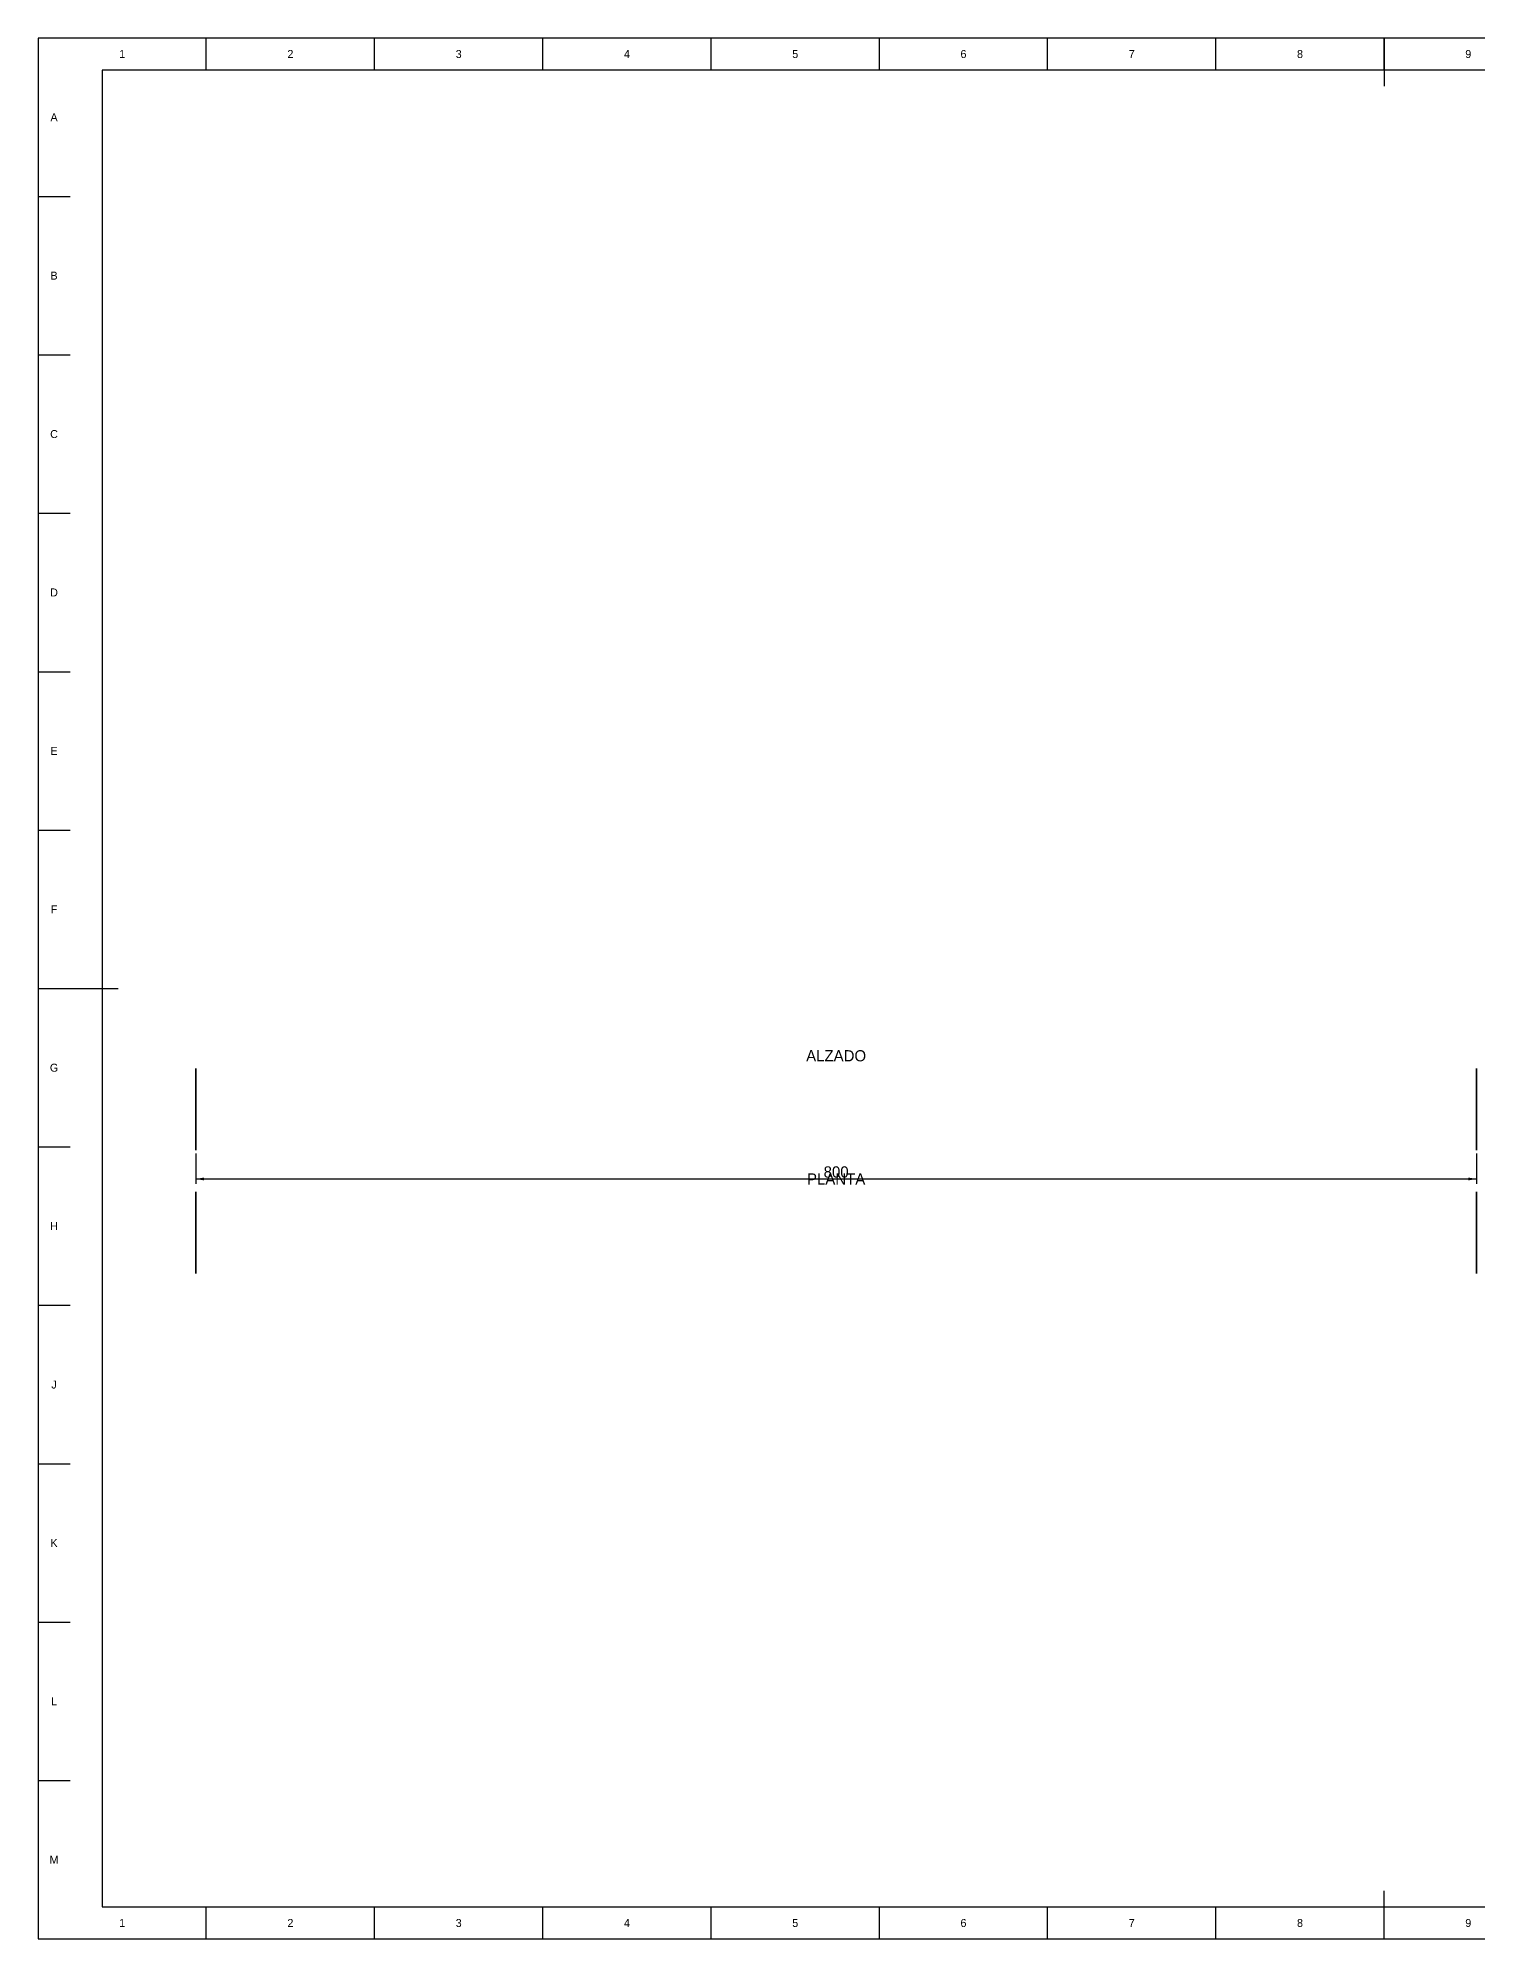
# Model space of a CAD drawing. Extents: x 0 to 1682, y 0 to 1188.
# Drawn here: x 0 to 900, y 0 to 1188 of the extents above; entities that cross this region are included whole.
import ezdxf
from ezdxf.enums import TextEntityAlignment as Align

# ---------------------------------------------------------------- set-up
doc = ezdxf.new("R2010")
doc.units = 0
for name, color, linetype in [('COTAS', 7, 'CONTINUOUS'), ('FINA', 7, 'CONTINUOUS'), ('NORMA', 7, 'CONTINUOUS'), ('TEXTO', 7, 'CONTINUOUS'), ('VISIBLE', 7, 'CONTINUOUS')]:
    doc.layers.add(name, color=color, linetype=linetype)

msp = doc.modelspace()

# ---------------------------------------------------------------- linework, layer by layer
at = {"layer": 'COTAS'}
for p, q in [((98.6261, 490.9643), (98.6261, 471.9643)), ((898.6261, 490.9643), (898.6261, 471.9643)), ((98.6261, 474.9643), (898.6261, 474.9643))]:
    msp.add_line(p, q, dxfattribs=at)
for points in [[(98.6261, 474.9643), (103.6261, 475.8643), (103.6261, 474.0643)], [(898.6261, 474.9643), (893.6261, 475.8643), (893.6261, 474.0643)]]:
    msp.add_solid(points, dxfattribs=at)
at = {"layer": 'FINA'}
for p, q in [((1682, 1188), (0, 1188)), ((0, 1188), (0, 0)), ((105.125, 1168), (105.125, 1188)), ((210.25, 1168), (210.25, 1188)), ((315.375, 1168), (315.375, 1188)), ((420.5, 1168), (420.5, 1188)), ((525.625, 1168), (525.625, 1188)), ((630.75, 1168), (630.75, 1188)), ((735.875, 1168), (735.875, 1188)), ((841, 1168), (841, 1188)), ((0, 1089), (20, 1089)), ((0, 990), (20, 990)), ((0, 891), (20, 891)), ((0, 792), (20, 792)), ((0, 693), (20, 693)), ((0, 594), (20, 594)), ((0, 495), (20, 495)), ((0, 396), (20, 396)), ((0, 297), (20, 297)), ((0, 198), (20, 198)), ((0, 99), (20, 99)), ((105.125, 0), (105.125, 20)), ((210.25, 0), (210.25, 20)), ((315.375, 0), (315.375, 20)), ((420.5, 0), (420.5, 20)), ((525.625, 0), (525.625, 20)), ((630.75, 0), (630.75, 20)), ((735.875, 0), (735.875, 20)), ((841, 0), (841, 20)), ((0, 0), (1682, 0))]:
    msp.add_line(p, q, dxfattribs=at)
at = {"layer": 'NORMA'}
for p, q in [((841, 1188), (841, 1158)), ((1662, 1168), (40, 1168)), ((40, 1168), (40, 20)), ((0, 594), (50, 594)), ((841, 0), (841, 30)), ((40, 20), (1662, 20))]:
    msp.add_line(p, q, dxfattribs=at)
at = {"layer": 'VISIBLE'}
for p, q in [((98.6261, 543.9643), (98.6261, 543.7461)), ((98.6261, 543.7461), (98.6261, 543.9643)), ((98.6261, 543.7461), (98.6261, 543.0954)), ((98.6261, 543.0954), (98.6261, 543.7461)), ((98.6261, 543.0954), (98.6261, 542.0232)), ((98.6261, 542.0232), (98.6261, 543.0954)), ((98.6261, 542.0232), (98.6261, 540.5479)), ((98.6261, 540.5479), (98.6261, 542.0232)), ((98.6261, 540.5479), (98.6261, 538.6948)), ((98.6261, 540.3221), (98.6261, 540.5479)), ((98.6261, 538.9206), (98.6261, 540.3221)), ((98.6261, 539.4643), (98.6261, 539.2846)), ((98.6261, 539.2846), (98.6261, 539.4643)), ((98.6261, 539.4642), (98.6261, 539.4643)), ((98.6261, 539.4643), (98.6261, 539.2848)), ((98.6261, 539.2846), (98.6261, 539.4642)), ((98.6261, 539.2848), (98.6261, 539.2846)), ((98.6261, 539.2846), (98.6261, 538.7487)), ((98.6261, 538.7487), (98.6261, 539.2846)), ((98.6261, 539.2843), (98.6261, 539.2846)), ((98.6261, 539.2846), (98.6261, 538.7491)), ((98.6261, 538.7487), (98.6261, 539.2843)), ((98.6261, 538.6948), (98.6261, 538.9206)), ((98.6261, 538.7491), (98.6261, 538.7487)), ((98.6261, 538.7487), (98.6261, 537.8658)), ((98.6261, 537.8658), (98.6261, 538.7487)), ((98.6261, 538.7482), (98.6261, 538.7487)), ((98.6261, 538.7487), (98.6261, 537.8663)), ((98.6261, 537.8658), (98.6261, 538.7482)), ((98.6261, 538.6948), (98.6261, 538.4268)), ((98.6261, 536.7635), (98.6261, 538.6948)), ((98.6261, 538.4268), (98.6261, 536.4955)), ((98.6261, 537.8663), (98.6261, 537.8658)), ((98.6261, 537.8658), (98.6261, 536.6508)), ((98.6261, 536.6508), (98.6261, 537.8658)), ((98.6261, 537.865), (98.6261, 537.8658)), ((98.6261, 537.8658), (98.6261, 536.6516)), ((98.6261, 536.6508), (98.6261, 537.865)), ((98.6261, 536.4955), (98.6261, 536.7635)), ((98.6261, 536.6516), (98.6261, 536.6508)), ((98.6261, 536.6508), (98.6261, 535.1247)), ((98.6261, 535.1247), (98.6261, 536.6508)), ((98.6261, 536.6499), (98.6261, 536.6508)), ((98.6261, 536.6508), (98.6261, 535.1257)), ((98.6261, 535.1247), (98.6261, 536.6499)), ((98.6261, 536.4955), (98.6261, 536.1899)), ((98.6261, 534.2933), (98.6261, 536.4955)), ((98.6261, 536.1899), (98.6261, 533.9877)), ((98.6261, 535.1257), (98.6261, 535.1247)), ((98.6261, 535.1247), (98.6261, 533.3135)), ((98.6261, 533.3135), (98.6261, 535.1247)), ((98.6261, 535.1236), (98.6261, 535.1247)), ((98.6261, 535.1247), (98.6261, 533.3147)), ((98.6261, 533.3135), (98.6261, 535.1236)), ((898.6261, 543.7461), (898.6261, 543.9643)), ((898.6261, 543.9643), (898.6261, 543.7461)), ((898.6261, 543.0954), (898.6261, 543.7461)), ((898.6261, 543.7461), (898.6261, 543.0954)), ((898.6261, 542.0232), (898.6261, 543.0954)), ((898.6261, 543.0954), (898.6261, 542.0232)), ((898.6261, 540.5479), (898.6261, 542.0232)), ((898.6261, 542.0232), (898.6261, 540.5479)), ((898.6261, 538.6948), (898.6261, 540.5479)), ((898.6261, 540.5479), (898.6261, 540.3221)), ((898.6261, 540.3221), (898.6261, 538.9206)), ((898.6261, 539.2846), (898.6261, 539.4643)), ((898.6261, 539.4643), (898.6261, 539.2846)), ((898.6261, 539.4643), (898.6261, 539.2856)), ((898.6261, 539.4633), (898.6261, 539.4643)), ((898.6261, 539.2846), (898.6261, 539.4633)), ((898.6261, 539.2856), (898.6261, 539.2846)), ((898.6261, 538.7487), (898.6261, 539.2846)), ((898.6261, 539.2846), (898.6261, 538.7487)), ((898.6261, 539.2846), (898.6261, 538.7516)), ((898.6261, 539.2818), (898.6261, 539.2846)), ((898.6261, 538.7487), (898.6261, 539.2818)), ((898.6261, 538.9206), (898.6261, 538.6948)), ((898.6261, 538.7516), (898.6261, 538.7487)), ((898.6261, 537.8658), (898.6261, 538.7487)), ((898.6261, 538.7487), (898.6261, 537.8658)), ((898.6261, 538.7487), (898.6261, 537.8704)), ((898.6261, 538.7441), (898.6261, 538.7487)), ((898.6261, 537.8658), (898.6261, 538.7441)), ((898.6261, 538.4268), (898.6261, 538.6948)), ((898.6261, 538.6948), (898.6261, 536.7635)), ((898.6261, 536.4955), (898.6261, 538.4268)), ((898.6261, 537.8704), (898.6261, 537.8658)), ((898.6261, 536.6508), (898.6261, 537.8658)), ((898.6261, 537.8658), (898.6261, 536.6508)), ((898.6261, 537.8658), (898.6261, 536.6572)), ((898.6261, 537.8594), (898.6261, 537.8658)), ((898.6261, 536.6508), (898.6261, 537.8594)), ((898.6261, 536.7635), (898.6261, 536.4955)), ((898.6261, 536.6572), (898.6261, 536.6508)), ((898.6261, 535.1247), (898.6261, 536.6508)), ((898.6261, 536.6508), (898.6261, 535.1247)), ((898.6261, 536.6508), (898.6261, 535.1328)), ((898.6261, 536.6428), (898.6261, 536.6508)), ((898.6261, 535.1247), (898.6261, 536.6428)), ((898.6261, 536.1899), (898.6261, 536.4955)), ((898.6261, 536.4955), (898.6261, 534.2933)), ((898.6261, 533.9877), (898.6261, 536.1899)), ((898.6261, 535.1328), (898.6261, 535.1247)), ((898.6261, 533.3135), (898.6261, 535.1247)), ((898.6261, 535.1247), (898.6261, 533.3135)), ((898.6261, 535.1247), (898.6261, 533.3231)), ((898.6261, 535.1152), (898.6261, 535.1247)), ((898.6261, 533.3135), (898.6261, 535.1152)), ((98.6261, 533.9877), (98.6261, 534.2933)), ((98.6261, 533.9877), (98.6261, 533.6497)), ((98.6261, 531.5523), (98.6261, 533.9877)), ((98.6261, 533.6497), (98.6261, 531.2143)), ((98.6261, 533.3147), (98.6261, 533.3135)), ((98.6261, 533.3135), (98.6261, 531.2483)), ((98.6261, 531.2483), (98.6261, 533.3135)), ((98.6261, 533.3123), (98.6261, 533.3135)), ((98.6261, 533.3135), (98.6261, 531.2496)), ((98.6261, 531.2483), (98.6261, 533.3123)), ((98.6261, 531.2143), (98.6261, 531.5523)), ((98.6261, 531.2496), (98.6261, 531.2483)), ((98.6261, 531.2483), (98.6261, 528.9643)), ((98.6261, 528.9643), (98.6261, 531.2483)), ((98.6261, 531.2469), (98.6261, 531.2483)), ((98.6261, 531.2483), (98.6261, 528.9657)), ((98.6261, 528.9643), (98.6261, 531.2469)), ((98.6261, 531.2143), (98.6261, 530.8497)), ((98.6261, 528.5873), (98.6261, 531.2143)), ((98.6261, 530.8497), (98.6261, 528.2227)), ((98.6261, 528.9657), (98.6261, 528.9643)), ((98.6261, 528.9643), (98.6261, 526.5006)), ((98.6261, 526.5006), (98.6261, 528.9643)), ((98.6261, 528.9628), (98.6261, 528.9643)), ((98.6261, 528.9643), (98.6261, 526.5022)), ((98.6261, 526.5006), (98.6261, 528.9628)), ((98.6261, 528.2227), (98.6261, 528.5873)), ((98.6261, 528.2227), (98.6261, 527.8378)), ((98.6261, 525.4491), (98.6261, 528.2227)), ((98.6261, 527.8378), (98.6261, 525.0642)), ((98.6261, 526.5022), (98.6261, 526.5006)), ((98.6261, 526.5006), (98.6261, 523.8995)), ((98.6261, 523.8995), (98.6261, 526.5006)), ((98.6261, 526.499), (98.6261, 526.5006)), ((98.6261, 526.5006), (98.6261, 523.9011)), ((98.6261, 523.8995), (98.6261, 526.499)), ((98.6261, 525.0642), (98.6261, 525.4491)), ((98.6261, 525.0642), (98.6261, 524.6655)), ((98.6261, 522.1914), (98.6261, 525.0642)), ((98.6261, 524.6655), (98.6261, 521.7927)), ((98.6261, 523.9011), (98.6261, 523.8995)), ((98.6261, 523.8995), (98.6261, 521.2053)), ((98.6261, 521.2053), (98.6261, 523.8995)), ((98.6261, 523.8978), (98.6261, 523.8995)), ((98.6261, 523.8995), (98.6261, 521.207)), ((98.6261, 521.2053), (98.6261, 523.8978)), ((898.6261, 534.2933), (898.6261, 533.9877)), ((898.6261, 533.6497), (898.6261, 533.9877)), ((898.6261, 533.9877), (898.6261, 531.5523)), ((898.6261, 531.2143), (898.6261, 533.6497)), ((898.6261, 533.3231), (898.6261, 533.3135)), ((898.6261, 531.2483), (898.6261, 533.3135)), ((898.6261, 533.3135), (898.6261, 531.2483)), ((898.6261, 533.3135), (898.6261, 531.2592)), ((898.6261, 533.3026), (898.6261, 533.3135)), ((898.6261, 531.2483), (898.6261, 533.3026)), ((898.6261, 531.5523), (898.6261, 531.2143)), ((898.6261, 531.2592), (898.6261, 531.2483)), ((898.6261, 528.9643), (898.6261, 531.2483)), ((898.6261, 531.2483), (898.6261, 528.9643)), ((898.6261, 531.2483), (898.6261, 528.9763)), ((898.6261, 531.2362), (898.6261, 531.2483)), ((898.6261, 528.9643), (898.6261, 531.2362)), ((898.6261, 530.8497), (898.6261, 531.2143)), ((898.6261, 531.2143), (898.6261, 528.5873)), ((898.6261, 528.2227), (898.6261, 530.8497)), ((898.6261, 528.9763), (898.6261, 528.9643)), ((898.6261, 526.5006), (898.6261, 528.9643)), ((898.6261, 528.9643), (898.6261, 526.5006)), ((898.6261, 528.9643), (898.6261, 526.5136)), ((898.6261, 528.9513), (898.6261, 528.9643)), ((898.6261, 526.5006), (898.6261, 528.9513)), ((898.6261, 528.5873), (898.6261, 528.2227)), ((898.6261, 527.8378), (898.6261, 528.2227)), ((898.6261, 528.2227), (898.6261, 525.4491)), ((898.6261, 525.0642), (898.6261, 527.8378)), ((898.6261, 526.5136), (898.6261, 526.5006)), ((898.6261, 523.8995), (898.6261, 526.5006)), ((898.6261, 526.5006), (898.6261, 523.8995)), ((898.6261, 526.5006), (898.6261, 523.9132)), ((898.6261, 526.4869), (898.6261, 526.5006)), ((898.6261, 523.8995), (898.6261, 526.4869)), ((898.6261, 525.4491), (898.6261, 525.0642)), ((898.6261, 524.6655), (898.6261, 525.0642)), ((898.6261, 525.0642), (898.6261, 522.1914)), ((898.6261, 521.7927), (898.6261, 524.6655)), ((898.6261, 523.9132), (898.6261, 523.8995)), ((898.6261, 521.2053), (898.6261, 523.8995)), ((898.6261, 523.8995), (898.6261, 521.2053)), ((898.6261, 523.8995), (898.6261, 521.2196)), ((898.6261, 523.8853), (898.6261, 523.8995)), ((898.6261, 521.2053), (898.6261, 523.8853)), ((98.6261, 521.7927), (98.6261, 522.1914)), ((98.6261, 521.7927), (98.6261, 521.3871)), ((98.6261, 518.8699), (98.6261, 521.7927)), ((98.6261, 521.3871), (98.6261, 518.4643)), ((98.6261, 521.207), (98.6261, 521.2053)), ((98.6261, 521.2053), (98.6261, 518.4643)), ((98.6261, 518.4643), (98.6261, 521.2053)), ((98.6261, 521.2036), (98.6261, 521.2053)), ((98.6261, 521.2053), (98.6261, 518.466)), ((98.6261, 518.4643), (98.6261, 521.2036)), ((98.6261, 518.4643), (98.6261, 518.8699)), ((98.6261, 518.466), (98.6261, 518.4643)), ((98.6261, 518.4643), (98.6261, 518.0587)), ((98.6261, 515.5415), (98.6261, 518.4643)), ((98.6261, 518.4643), (98.6261, 515.7232)), ((98.6261, 515.7232), (98.6261, 518.4643)), ((98.6261, 518.4626), (98.6261, 518.4643)), ((98.6261, 518.4643), (98.6261, 515.7249)), ((98.6261, 515.7232), (98.6261, 518.4626)), ((98.6261, 518.0587), (98.6261, 515.1359)), ((98.6261, 515.7249), (98.6261, 515.7232)), ((98.6261, 515.7232), (98.6261, 513.0291)), ((98.6261, 513.0291), (98.6261, 515.7232)), ((98.6261, 515.7216), (98.6261, 515.7232)), ((98.6261, 515.7232), (98.6261, 513.0308)), ((98.6261, 513.0291), (98.6261, 515.7216)), ((98.6261, 515.1359), (98.6261, 515.5415)), ((98.6261, 515.1359), (98.6261, 514.7372)), ((98.6261, 512.2631), (98.6261, 515.1359)), ((98.6261, 514.7372), (98.6261, 511.8644)), ((98.6261, 513.0308), (98.6261, 513.0291)), ((98.6261, 513.0291), (98.6261, 510.4279)), ((98.6261, 510.4279), (98.6261, 513.0291)), ((98.6261, 513.0275), (98.6261, 513.0291)), ((98.6261, 513.0291), (98.6261, 510.4296)), ((98.6261, 510.4279), (98.6261, 513.0275)), ((98.6261, 511.8644), (98.6261, 512.2631)), ((98.6261, 511.8644), (98.6261, 511.4795)), ((98.6261, 509.0908), (98.6261, 511.8644)), ((98.6261, 511.4795), (98.6261, 508.7059)), ((898.6261, 522.1914), (898.6261, 521.7927)), ((898.6261, 521.3871), (898.6261, 521.7927)), ((898.6261, 521.7927), (898.6261, 518.8699)), ((898.6261, 518.4643), (898.6261, 521.3871)), ((898.6261, 521.2196), (898.6261, 521.2053)), ((898.6261, 518.4643), (898.6261, 521.2053)), ((898.6261, 521.2053), (898.6261, 518.4643)), ((898.6261, 521.2053), (898.6261, 518.4788)), ((898.6261, 521.1909), (898.6261, 521.2053)), ((898.6261, 518.4643), (898.6261, 521.1909)), ((898.6261, 518.8699), (898.6261, 518.4643)), ((898.6261, 518.4788), (898.6261, 518.4643)), ((898.6261, 518.0587), (898.6261, 518.4643)), ((898.6261, 518.4643), (898.6261, 515.5415)), ((898.6261, 515.7232), (898.6261, 518.4643)), ((898.6261, 518.4643), (898.6261, 515.7232)), ((898.6261, 518.4643), (898.6261, 515.7377)), ((898.6261, 518.4498), (898.6261, 518.4643)), ((898.6261, 515.7232), (898.6261, 518.4498)), ((898.6261, 515.1359), (898.6261, 518.0587)), ((898.6261, 515.7377), (898.6261, 515.7232)), ((898.6261, 513.0291), (898.6261, 515.7232)), ((898.6261, 515.7232), (898.6261, 513.0291)), ((898.6261, 515.7232), (898.6261, 513.0433)), ((898.6261, 515.709), (898.6261, 515.7232)), ((898.6261, 513.0291), (898.6261, 515.709)), ((898.6261, 515.5415), (898.6261, 515.1359)), ((898.6261, 514.7372), (898.6261, 515.1359)), ((898.6261, 515.1359), (898.6261, 512.2631)), ((898.6261, 511.8644), (898.6261, 514.7372)), ((898.6261, 513.0433), (898.6261, 513.0291)), ((898.6261, 510.4279), (898.6261, 513.0291)), ((898.6261, 513.0291), (898.6261, 510.4279)), ((898.6261, 513.0291), (898.6261, 510.4417)), ((898.6261, 513.0154), (898.6261, 513.0291)), ((898.6261, 510.4279), (898.6261, 513.0154)), ((898.6261, 512.2631), (898.6261, 511.8644)), ((898.6261, 511.4795), (898.6261, 511.8644)), ((898.6261, 511.8644), (898.6261, 509.0908)), ((898.6261, 508.7059), (898.6261, 511.4795)), ((98.6261, 510.4296), (98.6261, 510.4279)), ((98.6261, 510.4279), (98.6261, 507.9643)), ((98.6261, 507.9643), (98.6261, 510.4279)), ((98.6261, 510.4264), (98.6261, 510.4279)), ((98.6261, 510.4279), (98.6261, 507.9658)), ((98.6261, 507.9643), (98.6261, 510.4264)), ((98.6261, 508.7059), (98.6261, 509.0908)), ((98.6261, 508.7059), (98.6261, 508.3413)), ((98.6261, 506.0788), (98.6261, 508.7059)), ((98.6261, 508.3413), (98.6261, 505.7143)), ((98.6261, 507.9658), (98.6261, 507.9643)), ((98.6261, 507.9643), (98.6261, 505.6803)), ((98.6261, 505.6803), (98.6261, 507.9643)), ((98.6261, 507.9629), (98.6261, 507.9643)), ((98.6261, 507.9643), (98.6261, 505.6817)), ((98.6261, 505.6803), (98.6261, 507.9629)), ((98.6261, 505.7143), (98.6261, 506.0788)), ((98.6261, 505.7143), (98.6261, 505.3763)), ((98.6261, 503.2788), (98.6261, 505.7143)), ((98.6261, 505.6817), (98.6261, 505.6803)), ((98.6261, 505.6803), (98.6261, 503.6151)), ((98.6261, 503.6151), (98.6261, 505.6803)), ((98.6261, 505.679), (98.6261, 505.6803)), ((98.6261, 505.6803), (98.6261, 503.6163)), ((98.6261, 503.6151), (98.6261, 505.679)), ((98.6261, 505.3763), (98.6261, 502.9409)), ((98.6261, 503.6163), (98.6261, 503.6151)), ((98.6261, 503.6151), (98.6261, 501.8039)), ((98.6261, 501.8039), (98.6261, 503.6151)), ((98.6261, 503.6139), (98.6261, 503.6151)), ((98.6261, 503.6151), (98.6261, 501.805)), ((98.6261, 501.8039), (98.6261, 503.6139)), ((98.6261, 502.9409), (98.6261, 503.2788)), ((98.6261, 502.9409), (98.6261, 502.6353)), ((98.6261, 500.7387), (98.6261, 502.9409)), ((98.6261, 502.6353), (98.6261, 500.4331)), ((98.6261, 501.805), (98.6261, 501.8039)), ((98.6261, 501.8039), (98.6261, 500.2778)), ((98.6261, 500.2778), (98.6261, 501.8039)), ((98.6261, 501.8029), (98.6261, 501.8039)), ((98.6261, 501.8039), (98.6261, 500.2787)), ((98.6261, 500.2778), (98.6261, 501.8029)), ((98.6261, 500.4331), (98.6261, 500.7387)), ((98.6261, 500.4331), (98.6261, 500.1651)), ((98.6261, 498.5018), (98.6261, 500.4331)), ((98.6261, 500.2787), (98.6261, 500.2778)), ((98.6261, 500.2778), (98.6261, 499.0628)), ((98.6261, 499.0628), (98.6261, 500.2778)), ((98.6261, 500.277), (98.6261, 500.2778)), ((98.6261, 500.2778), (98.6261, 499.0636)), ((98.6261, 499.0628), (98.6261, 500.277)), ((98.6261, 500.1651), (98.6261, 498.2338)), ((98.6261, 499.0636), (98.6261, 499.0628)), ((98.6261, 499.0628), (98.6261, 498.1799)), ((98.6261, 498.1799), (98.6261, 499.0628)), ((98.6261, 499.0623), (98.6261, 499.0628)), ((98.6261, 499.0628), (98.6261, 498.1804)), ((98.6261, 498.1799), (98.6261, 499.0623)), ((898.6261, 510.4417), (898.6261, 510.4279)), ((898.6261, 507.9643), (898.6261, 510.4279)), ((898.6261, 510.4279), (898.6261, 507.9643)), ((898.6261, 510.4279), (898.6261, 507.9773)), ((898.6261, 510.4149), (898.6261, 510.4279)), ((898.6261, 507.9643), (898.6261, 510.4149)), ((898.6261, 509.0908), (898.6261, 508.7059)), ((898.6261, 508.3413), (898.6261, 508.7059)), ((898.6261, 508.7059), (898.6261, 506.0788)), ((898.6261, 505.7143), (898.6261, 508.3413)), ((898.6261, 507.9773), (898.6261, 507.9643)), ((898.6261, 505.6803), (898.6261, 507.9643)), ((898.6261, 507.9643), (898.6261, 505.6803)), ((898.6261, 507.9643), (898.6261, 505.6924)), ((898.6261, 507.9522), (898.6261, 507.9643)), ((898.6261, 505.6803), (898.6261, 507.9522)), ((898.6261, 506.0788), (898.6261, 505.7143)), ((898.6261, 505.3763), (898.6261, 505.7143)), ((898.6261, 505.7143), (898.6261, 503.2788)), ((898.6261, 505.6924), (898.6261, 505.6803)), ((898.6261, 503.6151), (898.6261, 505.6803)), ((898.6261, 505.6803), (898.6261, 503.6151)), ((898.6261, 505.6803), (898.6261, 503.6259)), ((898.6261, 505.6694), (898.6261, 505.6803)), ((898.6261, 503.6151), (898.6261, 505.6694)), ((898.6261, 502.9409), (898.6261, 505.3763)), ((898.6261, 503.6259), (898.6261, 503.6151)), ((898.6261, 501.8039), (898.6261, 503.6151)), ((898.6261, 503.6151), (898.6261, 501.8039)), ((898.6261, 503.6151), (898.6261, 501.8134)), ((898.6261, 503.6055), (898.6261, 503.6151)), ((898.6261, 501.8039), (898.6261, 503.6055)), ((898.6261, 503.2788), (898.6261, 502.9409)), ((898.6261, 502.6353), (898.6261, 502.9409)), ((898.6261, 502.9409), (898.6261, 500.7387)), ((898.6261, 500.4331), (898.6261, 502.6353)), ((898.6261, 501.8134), (898.6261, 501.8039)), ((898.6261, 500.2778), (898.6261, 501.8039)), ((898.6261, 501.8039), (898.6261, 500.2778)), ((898.6261, 501.8039), (898.6261, 500.2858)), ((898.6261, 501.7958), (898.6261, 501.8039)), ((898.6261, 500.2778), (898.6261, 501.7958)), ((898.6261, 500.7387), (898.6261, 500.4331)), ((898.6261, 500.1651), (898.6261, 500.4331)), ((898.6261, 500.4331), (898.6261, 498.5018)), ((898.6261, 500.2858), (898.6261, 500.2778)), ((898.6261, 499.0628), (898.6261, 500.2778)), ((898.6261, 500.2778), (898.6261, 499.0628)), ((898.6261, 500.2778), (898.6261, 499.0692)), ((898.6261, 500.2714), (898.6261, 500.2778)), ((898.6261, 499.0628), (898.6261, 500.2714)), ((898.6261, 498.2338), (898.6261, 500.1651)), ((898.6261, 499.0692), (898.6261, 499.0628)), ((898.6261, 498.1799), (898.6261, 499.0628)), ((898.6261, 499.0628), (898.6261, 498.1799)), ((898.6261, 499.0628), (898.6261, 498.1845)), ((898.6261, 499.0582), (898.6261, 499.0628)), ((898.6261, 498.1799), (898.6261, 499.0582)), ((98.6261, 498.2338), (98.6261, 498.5018)), ((98.6261, 498.2338), (98.6261, 498.008)), ((98.6261, 496.6065), (98.6261, 498.2338)), ((98.6261, 498.1804), (98.6261, 498.1799)), ((98.6261, 498.1799), (98.6261, 497.644)), ((98.6261, 497.644), (98.6261, 498.1799)), ((98.6261, 498.1795), (98.6261, 498.1799)), ((98.6261, 498.1799), (98.6261, 497.6443)), ((98.6261, 497.644), (98.6261, 498.1795)), ((98.6261, 498.008), (98.6261, 496.3806)), ((98.6261, 497.6443), (98.6261, 497.644)), ((98.6261, 497.644), (98.6261, 497.4643)), ((98.6261, 497.4643), (98.6261, 497.644)), ((98.6261, 497.6438), (98.6261, 497.644)), ((98.6261, 497.644), (98.6261, 497.4644)), ((98.6261, 497.4643), (98.6261, 497.6438)), ((98.6261, 497.4644), (98.6261, 497.4643)), ((98.6261, 496.3806), (98.6261, 496.6065)), ((98.6261, 496.3806), (98.6261, 496.2009)), ((98.6261, 495.0851), (98.6261, 496.3806)), ((98.6261, 496.2009), (98.6261, 494.9054)), ((98.6261, 494.9054), (98.6261, 495.0851)), ((98.6261, 494.9054), (98.6261, 494.7747)), ((98.6261, 493.9638), (98.6261, 494.9054)), ((98.6261, 494.7747), (98.6261, 493.8332)), ((98.6261, 493.8332), (98.6261, 493.9638)), ((98.6261, 493.8332), (98.6261, 493.7539)), ((98.6261, 493.2617), (98.6261, 493.8332)), ((98.6261, 493.7539), (98.6261, 493.1825)), ((98.6261, 493.1825), (98.6261, 493.2617)), ((98.6261, 493.1825), (98.6261, 493.1559)), ((98.6261, 492.9909), (98.6261, 493.1825)), ((98.6261, 493.1559), (98.6261, 492.9643)), ((98.6261, 492.9643), (98.6261, 492.9909)), ((898.6261, 498.5018), (898.6261, 498.2338)), ((898.6261, 498.008), (898.6261, 498.2338)), ((898.6261, 498.2338), (898.6261, 496.6065)), ((898.6261, 498.1845), (898.6261, 498.1799)), ((898.6261, 497.644), (898.6261, 498.1799)), ((898.6261, 498.1799), (898.6261, 497.644)), ((898.6261, 498.1799), (898.6261, 497.6468)), ((898.6261, 498.177), (898.6261, 498.1799)), ((898.6261, 497.644), (898.6261, 498.177)), ((898.6261, 496.3806), (898.6261, 498.008)), ((898.6261, 497.6468), (898.6261, 497.644)), ((898.6261, 497.4643), (898.6261, 497.644)), ((898.6261, 497.644), (898.6261, 497.4643)), ((898.6261, 497.644), (898.6261, 497.4652)), ((898.6261, 497.643), (898.6261, 497.644)), ((898.6261, 497.4643), (898.6261, 497.643)), ((898.6261, 497.4652), (898.6261, 497.4643)), ((898.6261, 496.6065), (898.6261, 496.3806)), ((898.6261, 496.2009), (898.6261, 496.3806)), ((898.6261, 496.3806), (898.6261, 495.0851)), ((898.6261, 494.9054), (898.6261, 496.2009)), ((898.6261, 495.0851), (898.6261, 494.9054)), ((898.6261, 494.7747), (898.6261, 494.9054)), ((898.6261, 494.9054), (898.6261, 493.9638)), ((898.6261, 493.8332), (898.6261, 494.7747)), ((898.6261, 493.9638), (898.6261, 493.8332)), ((898.6261, 493.7539), (898.6261, 493.8332)), ((898.6261, 493.8332), (898.6261, 493.2617)), ((898.6261, 493.1825), (898.6261, 493.7539)), ((898.6261, 493.2617), (898.6261, 493.1825)), ((898.6261, 493.1559), (898.6261, 493.1825)), ((898.6261, 493.1825), (898.6261, 492.9909)), ((898.6261, 492.9643), (898.6261, 493.1559)), ((898.6261, 492.9909), (898.6261, 492.9643)), ((98.6261, 466.7727), (98.6261, 466.9643)), ((98.6261, 466.9643), (98.6261, 466.9377)), ((98.6261, 466.9377), (98.6261, 466.7461)), ((98.6261, 466.7461), (98.6261, 466.7727)), ((98.6261, 466.1747), (98.6261, 466.7461)), ((98.6261, 466.7461), (98.6261, 466.6668)), ((98.6261, 466.6668), (98.6261, 466.0954)), ((98.6261, 466.0954), (98.6261, 466.1747)), ((98.6261, 465.1539), (98.6261, 466.0954)), ((98.6261, 466.0954), (98.6261, 465.9648)), ((98.6261, 465.9648), (98.6261, 465.0232)), ((98.6261, 465.0232), (98.6261, 465.1539)), ((98.6261, 463.7277), (98.6261, 465.0232)), ((98.6261, 465.0232), (98.6261, 464.8435)), ((98.6261, 464.8435), (98.6261, 463.5479)), ((98.6261, 463.5479), (98.6261, 463.7277)), ((98.6261, 461.9206), (98.6261, 463.5479)), ((98.6261, 463.5479), (98.6261, 463.3221)), ((98.6261, 463.3221), (98.6261, 461.6948)), ((898.6261, 466.9643), (898.6261, 466.7727)), ((898.6261, 466.9377), (898.6261, 466.9643)), ((898.6261, 466.7461), (898.6261, 466.9377)), ((898.6261, 466.7727), (898.6261, 466.7461)), ((898.6261, 466.7461), (898.6261, 466.1747)), ((898.6261, 466.6668), (898.6261, 466.7461)), ((898.6261, 466.0954), (898.6261, 466.6668)), ((898.6261, 466.1747), (898.6261, 466.0954)), ((898.6261, 466.0954), (898.6261, 465.1539)), ((898.6261, 465.9648), (898.6261, 466.0954)), ((898.6261, 465.0232), (898.6261, 465.9648)), ((898.6261, 465.1539), (898.6261, 465.0232)), ((898.6261, 465.0232), (898.6261, 463.7277)), ((898.6261, 464.8435), (898.6261, 465.0232)), ((898.6261, 463.5479), (898.6261, 464.8435)), ((898.6261, 463.7277), (898.6261, 463.5479)), ((898.6261, 463.5479), (898.6261, 461.9206)), ((898.6261, 463.3221), (898.6261, 463.5479)), ((898.6261, 461.6948), (898.6261, 463.3221)), ((98.6261, 462.2846), (98.6261, 462.4643)), ((98.6261, 462.4643), (98.6261, 462.2846)), ((98.6261, 462.4643), (98.6261, 462.2848)), ((98.6261, 462.4642), (98.6261, 462.4643)), ((98.6261, 462.2846), (98.6261, 462.4642)), ((98.6261, 462.2848), (98.6261, 462.2846)), ((98.6261, 461.7487), (98.6261, 462.2846)), ((98.6261, 462.2846), (98.6261, 461.7487)), ((98.6261, 462.2846), (98.6261, 461.7491)), ((98.6261, 462.2843), (98.6261, 462.2846)), ((98.6261, 461.7487), (98.6261, 462.2843)), ((98.6261, 461.6948), (98.6261, 461.9206)), ((98.6261, 461.7491), (98.6261, 461.7487)), ((98.6261, 460.8658), (98.6261, 461.7487)), ((98.6261, 461.7487), (98.6261, 460.8658)), ((98.6261, 461.7487), (98.6261, 460.8663)), ((98.6261, 461.7482), (98.6261, 461.7487)), ((98.6261, 460.8658), (98.6261, 461.7482)), ((98.6261, 459.7635), (98.6261, 461.6948)), ((98.6261, 461.6948), (98.6261, 461.4268)), ((98.6261, 461.4268), (98.6261, 459.4955)), ((98.6261, 460.8663), (98.6261, 460.8658)), ((98.6261, 459.6508), (98.6261, 460.8658)), ((98.6261, 460.8658), (98.6261, 459.6508)), ((98.6261, 460.8658), (98.6261, 459.6516)), ((98.6261, 460.865), (98.6261, 460.8658)), ((98.6261, 459.6508), (98.6261, 460.865)), ((98.6261, 459.4955), (98.6261, 459.7635)), ((98.6261, 459.6516), (98.6261, 459.6508)), ((98.6261, 458.1247), (98.6261, 459.6508)), ((98.6261, 459.6508), (98.6261, 458.1247)), ((98.6261, 459.6508), (98.6261, 458.1257)), ((98.6261, 459.6499), (98.6261, 459.6508)), ((98.6261, 458.1247), (98.6261, 459.6499)), ((98.6261, 457.2933), (98.6261, 459.4955)), ((98.6261, 459.4955), (98.6261, 459.1899)), ((98.6261, 459.1899), (98.6261, 456.9877)), ((98.6261, 458.1257), (98.6261, 458.1247)), ((98.6261, 456.3135), (98.6261, 458.1247)), ((98.6261, 458.1247), (98.6261, 456.3135)), ((98.6261, 458.1247), (98.6261, 456.3147)), ((98.6261, 458.1236), (98.6261, 458.1247)), ((98.6261, 456.3135), (98.6261, 458.1236)), ((98.6261, 456.9877), (98.6261, 457.2933)), ((98.6261, 454.5523), (98.6261, 456.9877)), ((98.6261, 456.9877), (98.6261, 456.6497)), ((98.6261, 456.6497), (98.6261, 454.5523)), ((98.6261, 456.3147), (98.6261, 456.3135)), ((98.6261, 454.2483), (98.6261, 456.3135)), ((98.6261, 456.3135), (98.6261, 454.2483)), ((98.6261, 456.3135), (98.6261, 454.2496)), ((98.6261, 456.3123), (98.6261, 456.3135)), ((98.6261, 454.2483), (98.6261, 456.3123)), ((98.6261, 454.2143), (98.6261, 454.5523)), ((98.6261, 454.5523), (98.6261, 454.2143)), ((98.6261, 454.2496), (98.6261, 454.2483)), ((98.6261, 451.9643), (98.6261, 454.2483)), ((98.6261, 454.2483), (98.6261, 451.9643)), ((98.6261, 454.2483), (98.6261, 451.9657)), ((98.6261, 454.2469), (98.6261, 454.2483)), ((98.6261, 451.9643), (98.6261, 454.2469)), ((98.6261, 451.5873), (98.6261, 454.2143)), ((98.6261, 454.2143), (98.6261, 451.2227)), ((98.6261, 451.9657), (98.6261, 451.9643)), ((98.6261, 449.5006), (98.6261, 451.9643)), ((98.6261, 451.9643), (98.6261, 449.5006)), ((98.6261, 451.9643), (98.6261, 449.5022)), ((98.6261, 451.9628), (98.6261, 451.9643)), ((98.6261, 449.5006), (98.6261, 451.9628)), ((98.6261, 451.2227), (98.6261, 451.5873)), ((898.6261, 462.4643), (898.6261, 462.2846)), ((898.6261, 462.2846), (898.6261, 462.4643)), ((898.6261, 462.4633), (898.6261, 462.4643)), ((898.6261, 462.4643), (898.6261, 462.2856)), ((898.6261, 462.2846), (898.6261, 462.4633)), ((898.6261, 462.2856), (898.6261, 462.2846)), ((898.6261, 462.2846), (898.6261, 461.7487)), ((898.6261, 461.7487), (898.6261, 462.2846)), ((898.6261, 462.2818), (898.6261, 462.2846)), ((898.6261, 462.2846), (898.6261, 461.7516)), ((898.6261, 461.7487), (898.6261, 462.2818)), ((898.6261, 461.9206), (898.6261, 461.6948)), ((898.6261, 461.7516), (898.6261, 461.7487)), ((898.6261, 461.7487), (898.6261, 460.8658)), ((898.6261, 460.8658), (898.6261, 461.7487)), ((898.6261, 461.7441), (898.6261, 461.7487)), ((898.6261, 461.7487), (898.6261, 460.8704)), ((898.6261, 460.8658), (898.6261, 461.7441)), ((898.6261, 461.6948), (898.6261, 459.7635)), ((898.6261, 461.4268), (898.6261, 461.6948)), ((898.6261, 459.4955), (898.6261, 461.4268)), ((898.6261, 460.8704), (898.6261, 460.8658)), ((898.6261, 460.8658), (898.6261, 459.6508)), ((898.6261, 459.6508), (898.6261, 460.8658)), ((898.6261, 460.8594), (898.6261, 460.8658)), ((898.6261, 460.8658), (898.6261, 459.6572)), ((898.6261, 459.6508), (898.6261, 460.8594)), ((898.6261, 459.7635), (898.6261, 459.4955)), ((898.6261, 459.6572), (898.6261, 459.6508)), ((898.6261, 459.6508), (898.6261, 458.1247)), ((898.6261, 458.1247), (898.6261, 459.6508)), ((898.6261, 459.6428), (898.6261, 459.6508)), ((898.6261, 459.6508), (898.6261, 458.1328)), ((898.6261, 458.1247), (898.6261, 459.6428)), ((898.6261, 459.4955), (898.6261, 457.2933)), ((898.6261, 459.1899), (898.6261, 459.4955)), ((898.6261, 456.9877), (898.6261, 459.1899)), ((898.6261, 458.1328), (898.6261, 458.1247)), ((898.6261, 458.1247), (898.6261, 456.3135)), ((898.6261, 456.3135), (898.6261, 458.1247)), ((898.6261, 458.1152), (898.6261, 458.1247)), ((898.6261, 458.1247), (898.6261, 456.3231)), ((898.6261, 456.3135), (898.6261, 458.1152)), ((898.6261, 457.2933), (898.6261, 456.9877)), ((898.6261, 456.9877), (898.6261, 454.5523)), ((898.6261, 456.6497), (898.6261, 456.9877)), ((898.6261, 454.5523), (898.6261, 456.6497)), ((898.6261, 456.3231), (898.6261, 456.3135)), ((898.6261, 456.3135), (898.6261, 454.2483)), ((898.6261, 454.2483), (898.6261, 456.3135)), ((898.6261, 456.3026), (898.6261, 456.3135)), ((898.6261, 456.3135), (898.6261, 454.2592)), ((898.6261, 454.2483), (898.6261, 456.3026)), ((898.6261, 454.5523), (898.6261, 454.2143)), ((898.6261, 454.2143), (898.6261, 454.5523)), ((898.6261, 454.2592), (898.6261, 454.2483)), ((898.6261, 454.2483), (898.6261, 451.9643)), ((898.6261, 451.9643), (898.6261, 454.2483)), ((898.6261, 454.2362), (898.6261, 454.2483)), ((898.6261, 454.2483), (898.6261, 451.9763)), ((898.6261, 451.9643), (898.6261, 454.2362)), ((898.6261, 454.2143), (898.6261, 451.5873)), ((898.6261, 451.2227), (898.6261, 454.2143)), ((898.6261, 451.9763), (898.6261, 451.9643)), ((898.6261, 451.9643), (898.6261, 449.5006)), ((898.6261, 449.5006), (898.6261, 451.9643)), ((898.6261, 451.9513), (898.6261, 451.9643)), ((898.6261, 451.9643), (898.6261, 449.5136)), ((898.6261, 449.5006), (898.6261, 451.9513)), ((898.6261, 451.5873), (898.6261, 451.2227)), ((98.6261, 448.4491), (98.6261, 451.2227)), ((98.6261, 451.2227), (98.6261, 448.0642)), ((98.6261, 449.5022), (98.6261, 449.5006)), ((98.6261, 446.8995), (98.6261, 449.5006)), ((98.6261, 449.5006), (98.6261, 446.8995)), ((98.6261, 449.5006), (98.6261, 446.9011)), ((98.6261, 449.499), (98.6261, 449.5006)), ((98.6261, 446.8995), (98.6261, 449.499)), ((98.6261, 448.0642), (98.6261, 448.4491)), ((98.6261, 445.1914), (98.6261, 448.0642)), ((98.6261, 448.0642), (98.6261, 444.7927)), ((98.6261, 446.9011), (98.6261, 446.8995)), ((98.6261, 444.2053), (98.6261, 446.8995)), ((98.6261, 446.8995), (98.6261, 444.2053)), ((98.6261, 446.8995), (98.6261, 444.207)), ((98.6261, 446.8978), (98.6261, 446.8995)), ((98.6261, 444.2053), (98.6261, 446.8978)), ((98.6261, 444.7927), (98.6261, 445.1914)), ((98.6261, 441.8699), (98.6261, 444.7927)), ((98.6261, 444.7927), (98.6261, 441.4643)), ((98.6261, 444.207), (98.6261, 444.2053)), ((98.6261, 441.4643), (98.6261, 444.2053)), ((98.6261, 444.2053), (98.6261, 441.4643)), ((98.6261, 444.2053), (98.6261, 441.466)), ((98.6261, 444.2036), (98.6261, 444.2053)), ((98.6261, 441.4643), (98.6261, 444.2036)), ((98.6261, 441.4643), (98.6261, 441.8699)), ((98.6261, 441.466), (98.6261, 441.4643)), ((98.6261, 441.4643), (98.6261, 438.1359)), ((98.6261, 438.5415), (98.6261, 441.4643)), ((98.6261, 441.4643), (98.6261, 438.7232)), ((98.6261, 438.7232), (98.6261, 441.4643)), ((98.6261, 441.4626), (98.6261, 441.4643)), ((98.6261, 441.4643), (98.6261, 438.7249)), ((98.6261, 438.7232), (98.6261, 441.4626)), ((898.6261, 451.2227), (898.6261, 448.4491)), ((898.6261, 448.0642), (898.6261, 451.2227)), ((898.6261, 449.5136), (898.6261, 449.5006)), ((898.6261, 449.5006), (898.6261, 446.8995)), ((898.6261, 446.8995), (898.6261, 449.5006)), ((898.6261, 449.4869), (898.6261, 449.5006)), ((898.6261, 449.5006), (898.6261, 446.9132)), ((898.6261, 446.8995), (898.6261, 449.4869)), ((898.6261, 448.4491), (898.6261, 448.0642)), ((898.6261, 448.0642), (898.6261, 445.1914)), ((898.6261, 444.7927), (898.6261, 448.0642)), ((898.6261, 446.9132), (898.6261, 446.8995)), ((898.6261, 446.8995), (898.6261, 444.2053)), ((898.6261, 444.2053), (898.6261, 446.8995)), ((898.6261, 446.8853), (898.6261, 446.8995)), ((898.6261, 446.8995), (898.6261, 444.2196)), ((898.6261, 444.2053), (898.6261, 446.8853)), ((898.6261, 445.1914), (898.6261, 444.7927)), ((898.6261, 444.7927), (898.6261, 441.8699)), ((898.6261, 441.4643), (898.6261, 444.7927)), ((898.6261, 444.2196), (898.6261, 444.2053)), ((898.6261, 444.2053), (898.6261, 441.4643)), ((898.6261, 441.4643), (898.6261, 444.2053)), ((898.6261, 444.1909), (898.6261, 444.2053)), ((898.6261, 444.2053), (898.6261, 441.4788)), ((898.6261, 441.4643), (898.6261, 444.1909)), ((898.6261, 441.8699), (898.6261, 441.4643)), ((898.6261, 441.4788), (898.6261, 441.4643)), ((898.6261, 438.1359), (898.6261, 441.4643)), ((898.6261, 441.4643), (898.6261, 438.5415)), ((898.6261, 438.7232), (898.6261, 441.4643)), ((898.6261, 441.4643), (898.6261, 438.7232)), ((898.6261, 441.4643), (898.6261, 438.7377)), ((898.6261, 441.4498), (898.6261, 441.4643)), ((898.6261, 438.7232), (898.6261, 441.4498)), ((98.6261, 438.7249), (98.6261, 438.7232)), ((98.6261, 438.7232), (98.6261, 436.0291)), ((98.6261, 436.0291), (98.6261, 438.7232)), ((98.6261, 438.7216), (98.6261, 438.7232)), ((98.6261, 438.7232), (98.6261, 436.0308)), ((98.6261, 436.0291), (98.6261, 438.7216)), ((98.6261, 438.1359), (98.6261, 438.5415)), ((98.6261, 438.1359), (98.6261, 434.8644)), ((98.6261, 435.2631), (98.6261, 438.1359)), ((98.6261, 436.0308), (98.6261, 436.0291)), ((98.6261, 436.0291), (98.6261, 433.4279)), ((98.6261, 433.4279), (98.6261, 436.0291)), ((98.6261, 436.0275), (98.6261, 436.0291)), ((98.6261, 436.0291), (98.6261, 433.4296)), ((98.6261, 433.4279), (98.6261, 436.0275)), ((98.6261, 434.8644), (98.6261, 435.2631)), ((98.6261, 434.8644), (98.6261, 431.7059)), ((98.6261, 432.0908), (98.6261, 434.8644)), ((98.6261, 433.4296), (98.6261, 433.4279)), ((98.6261, 433.4279), (98.6261, 430.9643)), ((98.6261, 430.9643), (98.6261, 433.4279)), ((98.6261, 433.4264), (98.6261, 433.4279)), ((98.6261, 433.4279), (98.6261, 430.9658)), ((98.6261, 430.9643), (98.6261, 433.4264)), ((98.6261, 431.7059), (98.6261, 432.0908)), ((98.6261, 431.7059), (98.6261, 428.7143)), ((98.6261, 429.0788), (98.6261, 431.7059)), ((98.6261, 430.9658), (98.6261, 430.9643)), ((98.6261, 430.9643), (98.6261, 428.6803)), ((98.6261, 428.6803), (98.6261, 430.9643)), ((98.6261, 430.9629), (98.6261, 430.9643)), ((98.6261, 430.9643), (98.6261, 428.6817)), ((98.6261, 428.6803), (98.6261, 430.9629)), ((98.6261, 428.7143), (98.6261, 429.0788)), ((98.6261, 428.7143), (98.6261, 425.9409)), ((98.6261, 426.2788), (98.6261, 428.7143)), ((98.6261, 428.6817), (98.6261, 428.6803)), ((98.6261, 428.6803), (98.6261, 426.6151)), ((98.6261, 426.6151), (98.6261, 428.6803)), ((98.6261, 428.679), (98.6261, 428.6803)), ((98.6261, 428.6803), (98.6261, 426.6163)), ((98.6261, 426.6151), (98.6261, 428.679)), ((898.6261, 438.7377), (898.6261, 438.7232)), ((898.6261, 436.0291), (898.6261, 438.7232)), ((898.6261, 438.7232), (898.6261, 436.0291)), ((898.6261, 438.7232), (898.6261, 436.0433)), ((898.6261, 438.709), (898.6261, 438.7232)), ((898.6261, 436.0291), (898.6261, 438.709)), ((898.6261, 438.5415), (898.6261, 438.1359)), ((898.6261, 434.8644), (898.6261, 438.1359)), ((898.6261, 438.1359), (898.6261, 435.2631)), ((898.6261, 436.0433), (898.6261, 436.0291)), ((898.6261, 433.4279), (898.6261, 436.0291)), ((898.6261, 436.0291), (898.6261, 433.4279)), ((898.6261, 436.0291), (898.6261, 433.4417)), ((898.6261, 436.0154), (898.6261, 436.0291)), ((898.6261, 433.4279), (898.6261, 436.0154)), ((898.6261, 435.2631), (898.6261, 434.8644)), ((898.6261, 431.7059), (898.6261, 434.8644)), ((898.6261, 434.8644), (898.6261, 432.0908)), ((898.6261, 433.4417), (898.6261, 433.4279)), ((898.6261, 430.9643), (898.6261, 433.4279)), ((898.6261, 433.4279), (898.6261, 430.9643)), ((898.6261, 433.4279), (898.6261, 430.9773)), ((898.6261, 433.4149), (898.6261, 433.4279)), ((898.6261, 430.9643), (898.6261, 433.4149)), ((898.6261, 432.0908), (898.6261, 431.7059)), ((898.6261, 428.7143), (898.6261, 431.7059)), ((898.6261, 431.7059), (898.6261, 429.0788)), ((898.6261, 430.9773), (898.6261, 430.9643)), ((898.6261, 428.6803), (898.6261, 430.9643)), ((898.6261, 430.9643), (898.6261, 428.6803)), ((898.6261, 430.9643), (898.6261, 428.6924)), ((898.6261, 430.9522), (898.6261, 430.9643)), ((898.6261, 428.6803), (898.6261, 430.9522)), ((898.6261, 429.0788), (898.6261, 428.7143)), ((898.6261, 425.9409), (898.6261, 428.7143)), ((898.6261, 428.7143), (898.6261, 426.2788)), ((898.6261, 428.6924), (898.6261, 428.6803)), ((898.6261, 426.6151), (898.6261, 428.6803)), ((898.6261, 428.6803), (898.6261, 426.6151)), ((898.6261, 428.6803), (898.6261, 426.6259)), ((898.6261, 428.6694), (898.6261, 428.6803)), ((898.6261, 426.6151), (898.6261, 428.6694)), ((98.6261, 426.6163), (98.6261, 426.6151)), ((98.6261, 426.6151), (98.6261, 424.8039)), ((98.6261, 424.8039), (98.6261, 426.6151)), ((98.6261, 426.6139), (98.6261, 426.6151)), ((98.6261, 426.6151), (98.6261, 424.805)), ((98.6261, 424.8039), (98.6261, 426.6139)), ((98.6261, 425.9409), (98.6261, 426.2788)), ((98.6261, 425.9409), (98.6261, 425.6353)), ((98.6261, 423.7387), (98.6261, 425.9409)), ((98.6261, 425.6353), (98.6261, 423.4331)), ((98.6261, 424.805), (98.6261, 424.8039)), ((98.6261, 424.8039), (98.6261, 423.2778)), ((98.6261, 423.2778), (98.6261, 424.8039)), ((98.6261, 424.8029), (98.6261, 424.8039)), ((98.6261, 424.8039), (98.6261, 423.2787)), ((98.6261, 423.2778), (98.6261, 424.8029)), ((98.6261, 423.4331), (98.6261, 423.7387)), ((98.6261, 423.4331), (98.6261, 423.1651)), ((98.6261, 421.5018), (98.6261, 423.4331)), ((98.6261, 423.2787), (98.6261, 423.2778)), ((98.6261, 423.2778), (98.6261, 422.0628)), ((98.6261, 422.0628), (98.6261, 423.2778)), ((98.6261, 423.277), (98.6261, 423.2778)), ((98.6261, 423.2778), (98.6261, 422.0636)), ((98.6261, 422.0628), (98.6261, 423.277)), ((98.6261, 423.1651), (98.6261, 421.2338)), ((98.6261, 422.0636), (98.6261, 422.0628)), ((98.6261, 422.0628), (98.6261, 421.1799)), ((98.6261, 421.1799), (98.6261, 422.0628)), ((98.6261, 422.0623), (98.6261, 422.0628)), ((98.6261, 422.0628), (98.6261, 421.1804)), ((98.6261, 421.1799), (98.6261, 422.0623)), ((98.6261, 421.2338), (98.6261, 421.5018)), ((98.6261, 421.2338), (98.6261, 421.008)), ((98.6261, 419.6065), (98.6261, 421.2338)), ((98.6261, 421.1804), (98.6261, 421.1799)), ((98.6261, 421.1799), (98.6261, 420.644)), ((98.6261, 420.644), (98.6261, 421.1799)), ((98.6261, 421.1795), (98.6261, 421.1799)), ((98.6261, 421.1799), (98.6261, 420.6443)), ((98.6261, 420.644), (98.6261, 421.1795)), ((98.6261, 421.008), (98.6261, 419.3806)), ((98.6261, 420.6443), (98.6261, 420.644)), ((98.6261, 420.644), (98.6261, 420.4643)), ((98.6261, 420.4643), (98.6261, 420.644)), ((98.6261, 420.6438), (98.6261, 420.644)), ((98.6261, 420.644), (98.6261, 420.4644)), ((98.6261, 420.4643), (98.6261, 420.6438)), ((98.6261, 420.4644), (98.6261, 420.4643)), ((98.6261, 419.3806), (98.6261, 419.6065)), ((98.6261, 419.3806), (98.6261, 419.2009)), ((98.6261, 418.0851), (98.6261, 419.3806)), ((98.6261, 419.2009), (98.6261, 417.9054)), ((98.6261, 417.9054), (98.6261, 418.0851)), ((98.6261, 417.9054), (98.6261, 417.7747)), ((98.6261, 416.9638), (98.6261, 417.9054)), ((98.6261, 417.7747), (98.6261, 416.8332)), ((98.6261, 416.8332), (98.6261, 416.9638)), ((98.6261, 416.8332), (98.6261, 416.7539)), ((98.6261, 416.2617), (98.6261, 416.8332)), ((98.6261, 416.7539), (98.6261, 416.1825)), ((98.6261, 416.1825), (98.6261, 416.2617)), ((98.6261, 416.1825), (98.6261, 416.1559)), ((98.6261, 415.9909), (98.6261, 416.1825)), ((98.6261, 416.1559), (98.6261, 415.9643)), ((98.6261, 415.9643), (98.6261, 415.9909)), ((898.6261, 426.6259), (898.6261, 426.6151)), ((898.6261, 424.8039), (898.6261, 426.6151)), ((898.6261, 426.6151), (898.6261, 424.8039)), ((898.6261, 426.6151), (898.6261, 424.8134)), ((898.6261, 426.6055), (898.6261, 426.6151)), ((898.6261, 424.8039), (898.6261, 426.6055)), ((898.6261, 426.2788), (898.6261, 425.9409)), ((898.6261, 425.6353), (898.6261, 425.9409)), ((898.6261, 425.9409), (898.6261, 423.7387)), ((898.6261, 423.4331), (898.6261, 425.6353)), ((898.6261, 424.8134), (898.6261, 424.8039)), ((898.6261, 423.2778), (898.6261, 424.8039)), ((898.6261, 424.8039), (898.6261, 423.2778)), ((898.6261, 424.8039), (898.6261, 423.2858)), ((898.6261, 424.7958), (898.6261, 424.8039)), ((898.6261, 423.2778), (898.6261, 424.7958)), ((898.6261, 423.7387), (898.6261, 423.4331)), ((898.6261, 423.1651), (898.6261, 423.4331)), ((898.6261, 423.4331), (898.6261, 421.5018)), ((898.6261, 423.2858), (898.6261, 423.2778)), ((898.6261, 422.0628), (898.6261, 423.2778)), ((898.6261, 423.2778), (898.6261, 422.0628)), ((898.6261, 423.2778), (898.6261, 422.0692)), ((898.6261, 423.2714), (898.6261, 423.2778)), ((898.6261, 422.0628), (898.6261, 423.2714)), ((898.6261, 421.2338), (898.6261, 423.1651)), ((898.6261, 422.0692), (898.6261, 422.0628)), ((898.6261, 421.1799), (898.6261, 422.0628)), ((898.6261, 422.0628), (898.6261, 421.1799)), ((898.6261, 422.0628), (898.6261, 421.1845)), ((898.6261, 422.0582), (898.6261, 422.0628)), ((898.6261, 421.1799), (898.6261, 422.0582)), ((898.6261, 421.5018), (898.6261, 421.2338)), ((898.6261, 421.008), (898.6261, 421.2338)), ((898.6261, 421.2338), (898.6261, 419.6065)), ((898.6261, 421.1845), (898.6261, 421.1799)), ((898.6261, 420.644), (898.6261, 421.1799)), ((898.6261, 421.1799), (898.6261, 420.644)), ((898.6261, 421.1799), (898.6261, 420.6468)), ((898.6261, 421.177), (898.6261, 421.1799)), ((898.6261, 420.644), (898.6261, 421.177)), ((898.6261, 419.3806), (898.6261, 421.008)), ((898.6261, 420.6468), (898.6261, 420.644)), ((898.6261, 420.4643), (898.6261, 420.644)), ((898.6261, 420.644), (898.6261, 420.4643)), ((898.6261, 420.644), (898.6261, 420.4652)), ((898.6261, 420.643), (898.6261, 420.644)), ((898.6261, 420.4643), (898.6261, 420.643)), ((898.6261, 420.4652), (898.6261, 420.4643)), ((898.6261, 419.6065), (898.6261, 419.3806)), ((898.6261, 419.2009), (898.6261, 419.3806)), ((898.6261, 419.3806), (898.6261, 418.0851)), ((898.6261, 417.9054), (898.6261, 419.2009)), ((898.6261, 418.0851), (898.6261, 417.9054)), ((898.6261, 417.7747), (898.6261, 417.9054)), ((898.6261, 417.9054), (898.6261, 416.9638)), ((898.6261, 416.8332), (898.6261, 417.7747)), ((898.6261, 416.9638), (898.6261, 416.8332)), ((898.6261, 416.7539), (898.6261, 416.8332)), ((898.6261, 416.8332), (898.6261, 416.2617)), ((898.6261, 416.1825), (898.6261, 416.7539)), ((898.6261, 416.2617), (898.6261, 416.1825)), ((898.6261, 416.1559), (898.6261, 416.1825)), ((898.6261, 416.1825), (898.6261, 415.9909)), ((898.6261, 415.9643), (898.6261, 416.1559)), ((898.6261, 415.9909), (898.6261, 415.9643))]:
    msp.add_line(p, q, dxfattribs=at)

# ---------------------------------------------------------------- texts
at = {"layer": 'COTAS'}
msp.add_text('800', height=7, dxfattribs=at).set_placement((498.6261, 479.3643), align=Align.MIDDLE_CENTER)
at = {"layer": 'TEXTO'}
for s, height, p in [('1', 5, (52.5625, 1178)), ('2', 5, (157.6875, 1178)), ('3', 5, (262.8125, 1178)), ('4', 5, (367.9375, 1178)), ('5', 5, (473.0625, 1178)), ('6', 5, (578.1875, 1178)), ('7', 5, (683.3125, 1178)), ('8', 5, (788.4375, 1178)), ('9', 5, (893.5625, 1178)), ('A', 5, (10, 1138.5)), ('B', 5, (10, 1039.5)), ('C', 5, (10, 940.5)), ('D', 5, (10, 841.5)), ('E', 5, (10, 742.5)), ('F', 5, (10, 643.5)), ('G', 5, (10, 544.5)), ('ALZADO', 7, (498.6261, 551.9643)), ('PLANTA', 7, (498.6261, 474.9643)), ('H', 5, (10, 445.5)), ('J', 5, (10, 346.5)), ('K', 5, (10, 247.5)), ('L', 5, (10, 148.5)), ('M', 5, (10, 49.5)), ('1', 5, (52.5625, 10)), ('2', 5, (157.6875, 10)), ('3', 5, (262.8125, 10)), ('4', 5, (367.9375, 10)), ('5', 5, (473.0625, 10)), ('6', 5, (578.1875, 10)), ('7', 5, (683.3125, 10)), ('8', 5, (788.4375, 10)), ('9', 5, (893.5625, 10))]:
    msp.add_text(s, height=height, dxfattribs=at).set_placement(p, align=Align.MIDDLE_CENTER)

doc.saveas('drawing.dxf')
